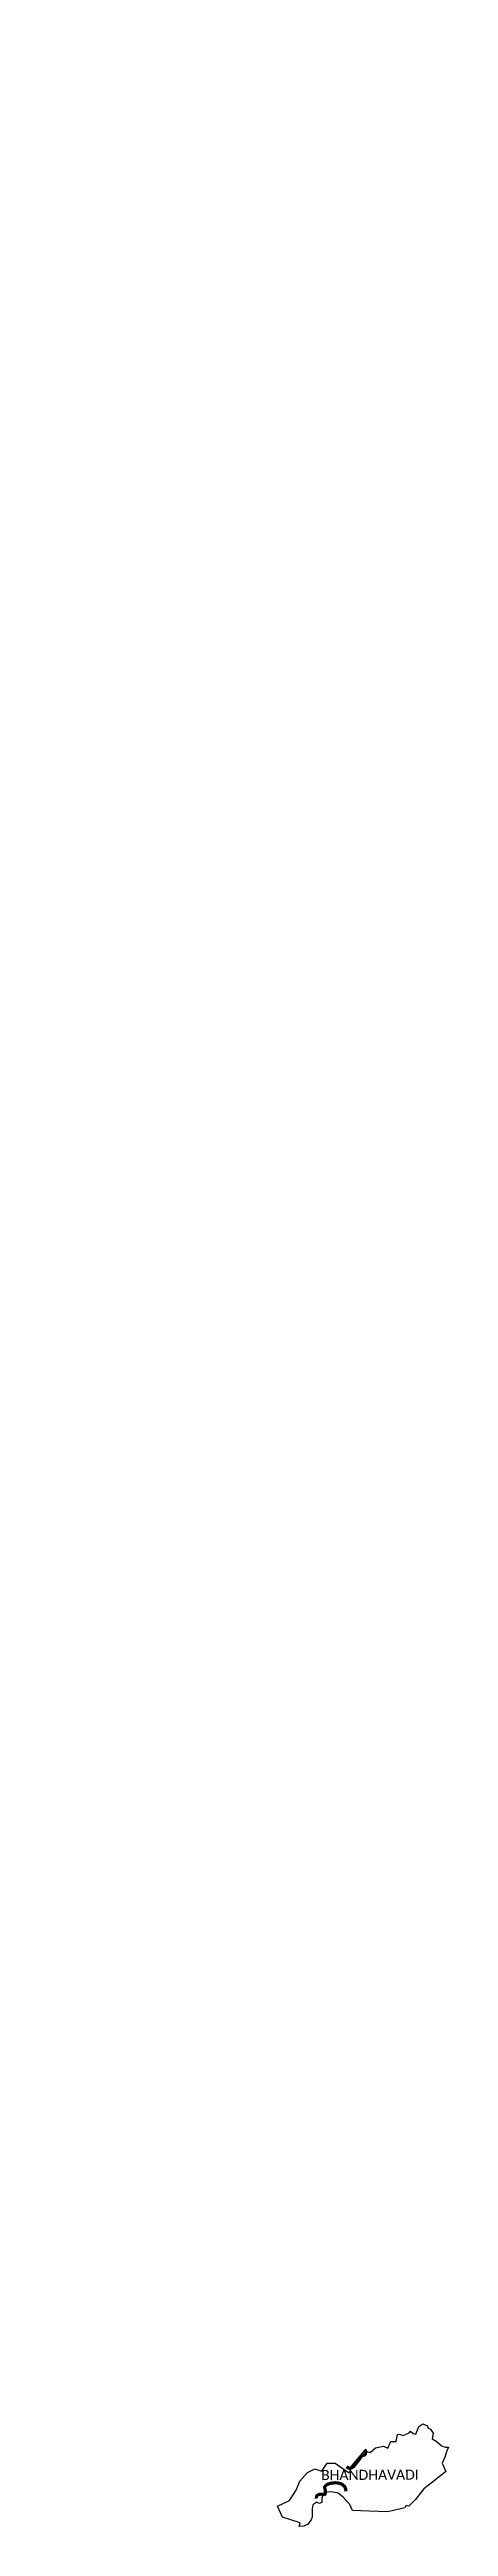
# Model space of a CAD drawing. Header units: metres. Extents: x 318300 to 324480, y 1838067 to 1876470.
import ezdxf

# ---------------------------------------------------------------- set-up
doc = ezdxf.new("R2010")
doc.units = ezdxf.units.M
for name, color, linetype in [('NATURALLY PROTECTED', 3, 'Continuous'), ('village', 3, 'Continuous'), ('VILLAGE NAME', 250, 'Continuous')]:
    doc.layers.add(name, color=color, linetype=linetype)
doc.styles.get("Standard").update_dxf_attribs({"font": 'Cambria Math.ttf'})

msp = doc.modelspace()

# ---------------------------------------------------------------- linework, layer by layer
at = {"layer": 'NATURALLY PROTECTED', "const_width": 50, "flags": 128}
msp.add_lwpolyline([(318325, 1876445)], close=True, dxfattribs=at)
for points in [[(323182, 1839260), (323192, 1839248), (323196, 1839231), (323197, 1839206), (323192, 1839187), (323182, 1839177), (323162, 1839172), (323147, 1839168), (323126, 1839151), (323107, 1839120), (323077, 1839078), (323043, 1839038), (323010, 1838996), (322986, 1838980), (322970, 1838972), (322954, 1838970), (322937, 1838971), (322923, 1838978), (322902, 1838995)], [(322435, 1838500), (322434, 1838504), (322436, 1838533), (322447, 1838550), (322470, 1838562), (322506, 1838569), (322536, 1838565), (322550, 1838563), (322561, 1838564), (322568, 1838568), (322573, 1838580), (322574, 1838596), (322572, 1838629), (322567, 1838651), (322564, 1838665), (322564, 1838678), (322569, 1838690), (322588, 1838709), (322616, 1838725), (322668, 1838739), (322725, 1838745), (322769, 1838742), (322827, 1838725), (322869, 1838690), (322886, 1838658), (322894, 1838612)]]:
    msp.add_lwpolyline(points, dxfattribs=at)
at = {"layer": 'village', "color": 3}
msp.add_polyline3d([(324480, 1839298, 0), (324454, 1839240, 0), (324426, 1839140, 0), (324382, 1839050, 0), (324441, 1838917, 0), (324233, 1838752, 0), (324098, 1838650, 0), (323970, 1838486, 0), (323866, 1838382, 0), (323824, 1838391, 0), (323805, 1838356, 0), (323542, 1838292, 0), (323250, 1838303, 0), (322992, 1838316, 0), (322954, 1838406, 0), (322848, 1838521, 0), (322772, 1838585, 0), (322667, 1838605, 0), (322565, 1838598, 0), (322538, 1838570, 0), (322517, 1838508, 0), (322517, 1838441, 0), (322478, 1838425, 0), (322440, 1838445, 0), (322379, 1838401, 0), (322369, 1838341, 0), (322371, 1838214, 0), (322353, 1838169, 0), (322298, 1838100, 0), (322240, 1838070, 0), (322170, 1838067, 0), (322182, 1838124, 0), (321911, 1838214, 0), (321833, 1838382, 0), (322017, 1838471, 0), (322121, 1838629, 0), (322176, 1838770, 0), (322299, 1838905, 0), (322410, 1838962, 0), (322519, 1838924, 0), (322600, 1839049, 0), (322727, 1839049, 0), (322934, 1838902, 0), (322959, 1838912, 0), (322962, 1838981, 0), (323182, 1839240, 0), (323269, 1839213, 0), (323351, 1839286, 0), (323476, 1839310, 0), (323539, 1839282, 0), (323587, 1839386, 0), (323668, 1839386, 0), (323693, 1839491, 0), (323722, 1839499, 0), (323778, 1839477, 0), (323873, 1839517, 0), (323893, 1839547, 0), (323934, 1839508, 0), (323976, 1839498, 0), (324019, 1839615, 0), (324085, 1839661, 0), (324154, 1839629, 0), (324163, 1839594, 0), (324202, 1839576, 0), (324244, 1839515, 0), (324228, 1839424, 0), (324288, 1839389, 0), (324377, 1839316, 0), (324432, 1839296, 0)], close=True, dxfattribs=at)

# ---------------------------------------------------------------- texts
at = {"layer": 'VILLAGE NAME', "insert": (322507, 1838943), "char_height": 155.99, "attachment_point": 1, "rotation": 0.2435}
msp.add_mtext_dynamic_manual_height_columns('{\\fCalibri|b0|i0|c0|p34;BHANDHAVADI}', width=1910.58, gutter_width=780, heights=[0], dxfattribs=at)

doc.saveas('drawing.dxf')
